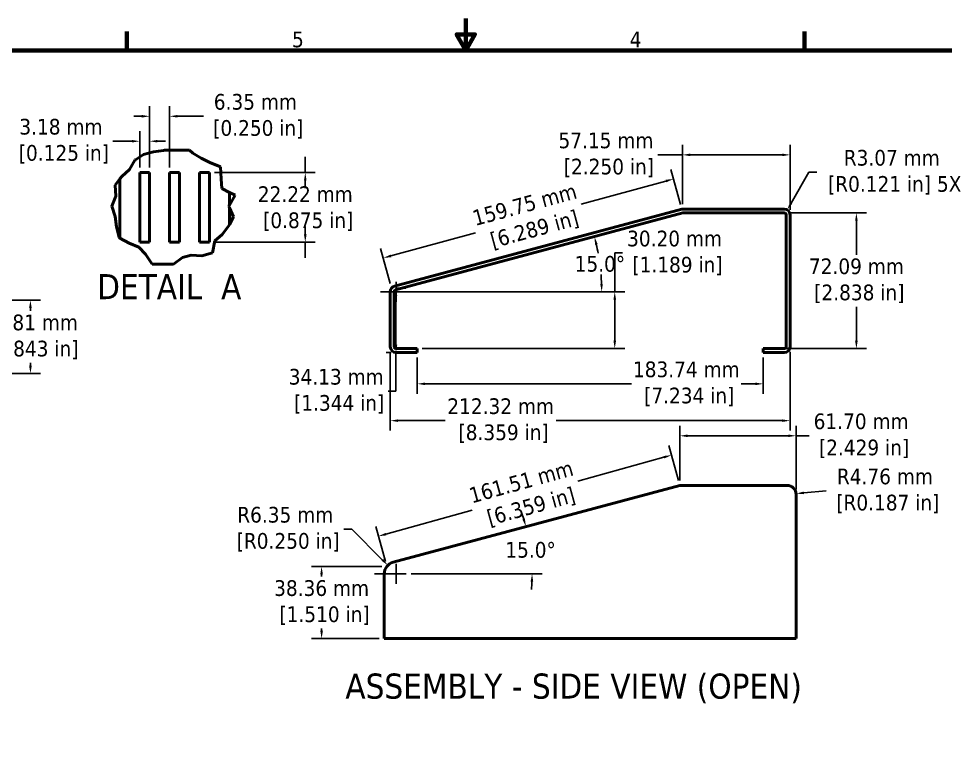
# Model space of a CAD drawing. Header units: millimetres. Extents: x 5 to 1722, y 30 to 1087.
# Drawn here: x 579 to 1169, y 626 to 1087 of the extents above; entities that cross this region are included whole.
import ezdxf

# ---------------------------------------------------------------- set-up
doc = ezdxf.new("R2010")
doc.units = ezdxf.units.MM
doc.header["$LTSCALE"] = 2
for name, color, linetype, lineweight in [('Border (ANSI)', 7, 'Continuous', 70), ('Break Line (ANSI)', 7, 'Continuous', 50), ('Center Mark (ANSI)', 3, 'Continuous', 25), ('Dimension (ANSI)', 7, 'Continuous', 25), ('Symbol (ANSI)', 7, 'Continuous', 25), ('Visible (ANSI)', 7, 'Continuous', 50)]:
    doc.layers.add(name, color=color, linetype=linetype, lineweight=lineweight)
doc.styles.add('Label Text (ANSI)', font='TAHOMA.TTF')
doc.styles.add('Note Text (ANSI)', font='TAHOMA.TTF')
doc.dimstyles.new('Default - mm (ANSI)', dxfattribs={"dimscale": 2, "dimtxt": 5, "dimasz": 2.5, "dimexe": 3.175, "dimexo": 1.6002, "dimgap": 0.8, "dimtad": 0, "dimtih": 1, "dimtoh": 1, "dimrnd": 1e-08, "dimzin": 0, "dimdsep": 46, "dimtxsty": 'Note Text (ANSI)', "dimcen": 0.09, "dimdle": 10, "dimclrd": 256, "dimclre": 256, "dimclrt": 256, "dimadec": 1, "dimazin": 0, "dimtfac": 0.6096, "dimtofl": 0, "dimtmove": 0, "dimatfit": 3, "dimfxl": 0, "dimtolj": 1, "dimtzin": 0, "dimlwd": -1, "dimlwe": -1, "dimarcsym": 0})

# ---------------------------------------------------------------- blocks, each defined once
blk = doc.blocks.new('Borders Default Border')
at = {"layer": 'Border (ANSI)'}
for p, q in [((323.85, 533.4), (323.85, 539.42)), ((539.75, 533.4), (539.75, 539.42))]:
    blk.add_line(p, q, dxfattribs=at)
at = {"layer": 'Border (ANSI)', "flags": 128}
for points in [[(431.8, 543.56), (431.8, 533.4), (428.87, 538.48), (434.73, 538.48), (431.8, 533.4)], [(12.7, 25.4), (12.7, 533.4), (850.9, 533.4), (850.9, 25.4), (12.7, 25.4)]]:
    blk.add_lwpolyline(points, dxfattribs=at)
at = {"layer": 'Border (ANSI)', "char_height": 5, "attachment_point": 7, "style": 'Note Text (ANSI)'}
for s, insert in [('5', (376.45, 534.31)), ('4', (484.06, 534.42))]:
    blk.add_mtext(s, dxfattribs=dict(at, insert=insert))
blk = doc.blocks.new('*D10')
at = {"layer": 'Defpoints', "color": 0}
for p in [(514.22, 907.54), (586.16, 907.54), (545.17, 860.72)]:
    blk.add_point(p, dxfattribs=at)
at = {"layer": 'Dimension (ANSI)'}
for p, q in [((517.42, 907.54), (592.51, 907.54)), ((586.16, 902.54), (586.16, 900.72)), ((586.16, 865.72), (586.16, 867.54)), ((548.37, 860.72), (592.51, 860.72))]:
    blk.add_line(p, q, dxfattribs=at)
for points in [[(585.33, 902.54), (587, 902.54), (586.16, 907.54)], [(585.33, 865.72), (587, 865.72), (586.16, 860.72)]]:
    blk.add_solid(points, dxfattribs=at)
at = {"layer": 'Dimension (ANSI)', "insert": (586.16, 884.13), "char_height": 10, "attachment_point": 5, "style": 'Note Text (ANSI)'}
blk.add_mtext('\\A1;46.81 mm\\P [1.843 in]', dxfattribs=at)
blk = doc.blocks.new('*D11')
at = {"layer": 'Defpoints', "color": 0}
for p in [(816.3, 915.17), (819.15, 915.17), (819.22, 874.21)]:
    blk.add_point(p, dxfattribs=at)
at = {"layer": 'Dimension (ANSI)'}
for p, q in [((819.15, 910.17), (819.15, 879.21)), ((819.5, 915.17), (825.5, 915.17)), ((816.02, 874.21), (812.8, 874.21)), ((819.15, 874.21), (819.15, 849.49)), ((819.15, 849.49), (814.15, 849.49))]:
    blk.add_line(p, q, dxfattribs=at)
for points in [[(818.32, 910.17), (819.99, 910.17), (819.15, 915.17)], [(818.32, 879.21), (819.99, 879.21), (819.15, 874.21)]]:
    blk.add_solid(points, dxfattribs=at)
at = {"layer": 'Dimension (ANSI)', "insert": (781.04, 849.49), "char_height": 10, "attachment_point": 5, "style": 'Note Text (ANSI)'}
blk.add_mtext('\\A1;34.13 mm\\P [1.344 in]', dxfattribs=at)
blk = doc.blocks.new('*D12')
at = {"layer": 'Defpoints', "color": 0}
for p in [(818, 912.92), (958.57, 912.92), (832.68, 876.67)]:
    blk.add_point(p, dxfattribs=at)
at = {"layer": 'Dimension (ANSI)'}
for p, q in [((958.57, 912.92), (958.57, 937.63)), ((958.57, 937.63), (963.57, 937.63)), ((821.2, 912.92), (964.92, 912.92)), ((958.57, 881.67), (958.57, 907.92)), ((835.88, 876.67), (964.92, 876.67))]:
    blk.add_line(p, q, dxfattribs=at)
for points in [[(957.73, 907.92), (959.4, 907.92), (958.57, 912.92)], [(957.73, 881.67), (959.4, 881.67), (958.57, 876.67)]]:
    blk.add_solid(points, dxfattribs=at)
at = {"layer": 'Dimension (ANSI)', "insert": (996.68, 937.63), "char_height": 10, "attachment_point": 5, "style": 'Note Text (ANSI)'}
blk.add_mtext('\\A1;30.20 mm\\P [1.189 in]', dxfattribs=at)
blk = doc.blocks.new('*D13')
at = {"layer": 'Defpoints', "color": 0}
for p in [(1001.91, 963.14), (949.73, 924.75), (814.51, 912.92), (825.57, 912.92)]:
    blk.add_point(p, dxfattribs=at)
at = {"layer": 'Dimension (ANSI)'}
blk.add_line((828.77, 912.92), (956.6, 912.92), dxfattribs=at)
for start, end in [(10.40851, 12.89023), (2.11063, 4.61167)]:
    blk.add_arc((814.51, 912.92), 135.74, start, end, dxfattribs=at)
for points in [[(946.02, 943), (947.64, 943.4), (945.62, 948.05)], [(950.99, 917.93), (949.33, 917.9), (950.25, 912.92)]]:
    blk.add_solid(points, dxfattribs=at)
at = {"layer": 'Dimension (ANSI)', "insert": (949.09, 930.64), "char_height": 10, "attachment_point": 5, "style": 'Note Text (ANSI)'}
blk.add_mtext('\\A1;15.0°', dxfattribs=at)
blk = doc.blocks.new('*D14')
at = {"layer": 'Defpoints', "color": 0}
for p in [(832.68, 874.21), (1053.17, 874.21), (1053.17, 854.21)]:
    blk.add_point(p, dxfattribs=at)
at = {"layer": 'Dimension (ANSI)'}
for p, q in [((832.68, 871.01), (832.68, 847.86)), ((1053.17, 871.01), (1053.17, 847.86)), ((837.68, 854.21), (969.19, 854.21)), ((1048.17, 854.21), (1039.12, 854.21))]:
    blk.add_line(p, q, dxfattribs=at)
for points in [[(837.68, 855.04), (837.68, 853.37), (832.68, 854.21)], [(1048.17, 855.04), (1048.17, 853.37), (1053.17, 854.21)]]:
    blk.add_solid(points, dxfattribs=at)
at = {"layer": 'Dimension (ANSI)', "insert": (1004.16, 854.21), "char_height": 10, "attachment_point": 5, "style": 'Note Text (ANSI)'}
blk.add_mtext('\\A1;183.74 mm\\P [7.234 in]', dxfattribs=at)
blk = doc.blocks.new('*D15')
at = {"layer": 'Defpoints', "color": 0}
for p in [(815.53, 877.89), (1070.32, 877.89), (1070.32, 830.73)]:
    blk.add_point(p, dxfattribs=at)
at = {"layer": 'Dimension (ANSI)'}
for p, q in [((815.53, 874.69), (815.53, 824.38)), ((1070.32, 874.69), (1070.32, 824.38)), ((820.53, 830.73), (850.5, 830.73)), ((1065.32, 830.73), (921.22, 830.73))]:
    blk.add_line(p, q, dxfattribs=at)
for points in [[(820.53, 831.56), (820.53, 829.89), (815.53, 830.73)], [(1065.32, 831.56), (1065.32, 829.89), (1070.32, 830.73)]]:
    blk.add_solid(points, dxfattribs=at)
at = {"layer": 'Dimension (ANSI)', "insert": (885.86, 830.73), "char_height": 10, "attachment_point": 5, "style": 'Note Text (ANSI)'}
blk.add_mtext('\\A1;212.32 mm\\P [8.359 in]', dxfattribs=at)
blk = doc.blocks.new('*D16')
at = {"layer": 'Defpoints', "color": 0}
for p in [(996.01, 984.82), (1001.27, 965.52), (816.3, 915.17)]:
    blk.add_point(p, dxfattribs=at)
at = {"layer": 'Dimension (ANSI)'}
for p, q in [((1000.43, 968.61), (994.35, 990.94)), ((991.19, 983.5), (937.26, 968.82)), ((815.87, 935.78), (869.79, 950.46)), ((815.46, 918.25), (809.37, 940.59))]:
    blk.add_line(p, q, dxfattribs=at)
for points in [[(990.97, 984.31), (991.41, 982.7), (996.01, 984.82)], [(815.65, 936.58), (816.09, 934.97), (811.04, 934.46)]]:
    blk.add_solid(points, dxfattribs=at)
at = {"layer": 'Dimension (ANSI)', "insert": (903.53, 959.64), "char_height": 10, "attachment_point": 5, "rotation": 15.22864, "style": 'Note Text (ANSI)'}
blk.add_mtext('\\A1;159.75 mm\\P [6.289 in]', dxfattribs=at)
blk = doc.blocks.new('*D17')
at = {"layer": 'Defpoints', "color": 0}
for p in [(1001.74, 1000.19), (1001.74, 965.61), (1070.32, 961.96)]:
    blk.add_point(p, dxfattribs=at)
at = {"layer": 'Dimension (ANSI)'}
for p, q in [((1001.74, 968.81), (1001.74, 1006.54)), ((1070.32, 965.16), (1070.32, 1006.54)), ((1001.74, 1000.19), (986.07, 1000.19)), ((1065.32, 1000.19), (1006.74, 1000.19))]:
    blk.add_line(p, q, dxfattribs=at)
for points in [[(1006.74, 1001.02), (1006.74, 999.35), (1001.74, 1000.19)], [(1065.32, 1001.02), (1065.32, 999.35), (1070.32, 1000.19)]]:
    blk.add_solid(points, dxfattribs=at)
at = {"layer": 'Dimension (ANSI)', "insert": (952.96, 1000.19), "char_height": 10, "attachment_point": 5, "style": 'Note Text (ANSI)'}
blk.add_mtext('\\A1;57.15 mm\\P [2.250 in]', dxfattribs=at)
blk = doc.blocks.new('*D18')
at = {"layer": 'Defpoints', "color": 0}
for p in [(1066.63, 963.18), (1112.57, 963.18), (1059.9, 876.67)]:
    blk.add_point(p, dxfattribs=at)
at = {"layer": 'Dimension (ANSI)'}
for p, q in [((1069.83, 963.18), (1118.92, 963.18)), ((1112.57, 958.18), (1112.57, 936.5)), ((1112.57, 881.67), (1112.57, 903.35)), ((1063.1, 876.67), (1118.92, 876.67))]:
    blk.add_line(p, q, dxfattribs=at)
for points in [[(1111.74, 958.18), (1113.41, 958.18), (1112.57, 963.18)], [(1111.74, 881.67), (1113.41, 881.67), (1112.57, 876.67)]]:
    blk.add_solid(points, dxfattribs=at)
at = {"layer": 'Dimension (ANSI)', "insert": (1112.57, 919.93), "char_height": 10, "attachment_point": 5, "style": 'Note Text (ANSI)'}
blk.add_mtext('\\A1;72.09 mm\\P [2.838 in]', dxfattribs=at)
blk = doc.blocks.new('*D19')
at = {"layer": 'Defpoints', "color": 0}
for p in [(771.74, 737.77), (813.28, 737.77), (811.71, 691.74)]:
    blk.add_point(p, dxfattribs=at)
at = {"layer": 'Dimension (ANSI)'}
for p, q in [((810.08, 737.77), (765.39, 737.77)), ((771.74, 732.77), (771.74, 731.34)), ((771.74, 696.74), (771.74, 698.17)), ((808.51, 691.74), (765.39, 691.74))]:
    blk.add_line(p, q, dxfattribs=at)
for points in [[(770.9, 732.77), (772.57, 732.77), (771.74, 737.77)], [(770.9, 696.74), (772.57, 696.74), (771.74, 691.74)]]:
    blk.add_solid(points, dxfattribs=at)
at = {"layer": 'Dimension (ANSI)', "insert": (771.74, 714.75), "char_height": 10, "attachment_point": 5, "style": 'Note Text (ANSI)'}
blk.add_mtext('\\A1;38.36 mm\\P [1.510 in]', dxfattribs=at)
blk = doc.blocks.new('*D20')
at = {"layer": 'Defpoints', "color": 0}
for p in [(994.74, 808.73), (1000.07, 789.46), (813.28, 737.77)]:
    blk.add_point(p, dxfattribs=at)
at = {"layer": 'Dimension (ANSI)'}
for p, q in [((999.22, 792.54), (993.05, 814.85)), ((989.92, 807.4), (935.04, 792.21)), ((812.77, 758.38), (867.65, 773.57)), ((812.43, 740.86), (806.26, 763.17))]:
    blk.add_line(p, q, dxfattribs=at)
for points in [[(989.7, 808.2), (990.14, 806.59), (994.74, 808.73)], [(812.55, 759.18), (812.99, 757.58), (807.95, 757.05)]]:
    blk.add_solid(points, dxfattribs=at)
at = {"layer": 'Dimension (ANSI)', "insert": (901.35, 782.89), "char_height": 10, "attachment_point": 5, "rotation": 15.46615, "style": 'Note Text (ANSI)'}
blk.add_mtext('\\A1;161.51 mm\\P [6.359 in]', dxfattribs=at)
blk = doc.blocks.new('*D21')
at = {"layer": 'Defpoints', "color": 0}
for p in [(1074.11, 821.08), (1000.07, 789.46), (1074.11, 783.74)]:
    blk.add_point(p, dxfattribs=at)
at = {"layer": 'Dimension (ANSI)'}
for p, q in [((1000.07, 792.66), (1000.07, 827.43)), ((1074.11, 786.94), (1074.11, 827.43)), ((1005.07, 821.08), (1069.11, 821.08)), ((1074.11, 821.08), (1082.46, 821.08))]:
    blk.add_line(p, q, dxfattribs=at)
for points in [[(1005.07, 821.92), (1005.07, 820.25), (1000.07, 821.08)], [(1069.11, 821.92), (1069.11, 820.25), (1074.11, 821.08)]]:
    blk.add_solid(points, dxfattribs=at)
at = {"layer": 'Dimension (ANSI)', "insert": (1115.57, 821.08), "char_height": 10, "attachment_point": 5, "style": 'Note Text (ANSI)'}
blk.add_mtext('\\A1;61.70 mm\\P [2.429 in]', dxfattribs=at)
blk = doc.blocks.new('*D22')
at = {"layer": 'Defpoints', "color": 0}
for p in [(1068.47, 965.15), (1066.63, 961.96)]:
    blk.add_point(p, dxfattribs=at)
at = {"layer": 'Dimension (ANSI)'}
for p, q in [((1082.31, 989.11), (1070.97, 969.48)), ((1087.31, 989.11), (1082.31, 989.11))]:
    blk.add_line(p, q, dxfattribs=at)
blk.add_solid([(1070.25, 969.9), (1071.69, 969.07), (1068.47, 965.15)], dxfattribs=at)
at = {"layer": 'Dimension (ANSI)', "insert": (1135.11, 989.11), "char_height": 10, "attachment_point": 5, "style": 'Note Text (ANSI)'}
blk.add_mtext('\\A1;R3.07 mm\\P [R0.121 in] 5X', dxfattribs=at)
blk = doc.blocks.new('*D23')
at = {"layer": 'Defpoints', "color": 0}
for p in [(1068.4, 783.74), (1074.09, 784.24)]:
    blk.add_point(p, dxfattribs=at)
at = {"layer": 'Dimension (ANSI)'}
blk.add_line((1093.35, 785.94), (1079.07, 784.68), dxfattribs=at)
blk.add_solid([(1079, 785.51), (1079.14, 783.85), (1074.09, 784.24)], dxfattribs=at)
at = {"layer": 'Dimension (ANSI)', "insert": (1130.73, 785.94), "char_height": 10, "attachment_point": 5, "style": 'Note Text (ANSI)'}
blk.add_mtext('\\A1;R4.76 mm\\P [R0.187 in]', dxfattribs=at)
blk = doc.blocks.new('*D24')
at = {"layer": 'Defpoints', "color": 0}
for p in [(813.94, 738.52), (819.33, 733.13)]:
    blk.add_point(p, dxfattribs=at)
at = {"layer": 'Dimension (ANSI)'}
for p, q in [((785.94, 761.52), (790.94, 761.52)), ((790.94, 761.52), (810.4, 742.06))]:
    blk.add_line(p, q, dxfattribs=at)
blk.add_solid([(810.99, 742.65), (809.82, 741.47), (813.94, 738.52)], dxfattribs=at)
at = {"layer": 'Dimension (ANSI)', "insert": (748.56, 761.52), "char_height": 10, "attachment_point": 5, "style": 'Note Text (ANSI)'}
blk.add_mtext('\\A1;R6.35 mm\\P [R0.250 in]', dxfattribs=at)
blk = doc.blocks.new('*D25')
at = {"layer": 'Defpoints', "color": 0}
for p in [(1000.07, 789.46), (905.45, 743.24), (789.89, 733.13), (825.68, 733.13)]:
    blk.add_point(p, dxfattribs=at)
at = {"layer": 'Dimension (ANSI)'}
blk.add_line((828.88, 733.13), (912.24, 733.13), dxfattribs=at)
for start, end in [(17.47048, 19.94031), (355.06033, 357.53016)]:
    blk.add_arc((789.89, 733.13), 116, start, end, dxfattribs=at)
for points in [[(901.34, 768.19), (899.74, 767.73), (901.94, 763.16)], [(904.95, 728.15), (906.61, 728.12), (905.89, 733.13)]]:
    blk.add_solid(points, dxfattribs=at)
at = {"layer": 'Dimension (ANSI)', "insert": (904.9, 748.28), "char_height": 10, "attachment_point": 5, "style": 'Note Text (ANSI)'}
blk.add_mtext('\\A1;15.0°', dxfattribs=at)
blk = doc.blocks.new('*D45')
at = {"layer": 'Defpoints', "color": 0}
for p in [(700.25, 988.91), (700.25, 944.46), (761.33, 944.46)]:
    blk.add_point(p, dxfattribs=at)
at = {"layer": 'Dimension (ANSI)'}
for p, q in [((761.33, 993.91), (761.33, 998.91)), ((761.33, 988.91), (761.33, 993.91)), ((703.45, 988.91), (767.68, 988.91)), ((761.33, 983.91), (761.33, 978.91)), ((761.33, 949.46), (761.33, 954.46)), ((703.45, 944.46), (767.68, 944.46)), ((761.33, 944.46), (761.33, 939.46)), ((761.33, 939.46), (761.33, 934.46))]:
    blk.add_line(p, q, dxfattribs=at)
for points in [[(760.5, 983.91), (762.17, 983.91), (761.33, 988.91)], [(760.5, 949.46), (762.17, 949.46), (761.33, 944.46)]]:
    blk.add_solid(points, dxfattribs=at)
at = {"layer": 'Dimension (ANSI)', "insert": (761.33, 965.93), "char_height": 10, "attachment_point": 5, "style": 'Note Text (ANSI)'}
blk.add_mtext('\\A1;22.22 mm\\P [0.875 in]', dxfattribs=at)
blk = doc.blocks.new('*D46')
at = {"layer": 'Defpoints', "color": 0}
for p in [(655.8, 1008.91), (655.8, 988.91), (662.15, 988.91)]:
    blk.add_point(p, dxfattribs=at)
at = {"layer": 'Dimension (ANSI)'}
for p, q in [((655.8, 992.11), (655.8, 1015.26)), ((662.15, 992.11), (662.15, 1015.26)), ((650.8, 1008.91), (638.71, 1008.91)), ((667.15, 1008.91), (672.15, 1008.91))]:
    blk.add_line(p, q, dxfattribs=at)
for points in [[(650.8, 1009.74), (650.8, 1008.07), (655.8, 1008.91)], [(667.15, 1009.74), (667.15, 1008.07), (662.15, 1008.91)]]:
    blk.add_solid(points, dxfattribs=at)
at = {"layer": 'Dimension (ANSI)', "insert": (605.6, 1008.91), "char_height": 10, "attachment_point": 5, "style": 'Note Text (ANSI)'}
blk.add_mtext('\\A1;3.18 mm\\P [0.125 in]', dxfattribs=at)
blk = doc.blocks.new('*D47')
at = {"layer": 'Defpoints', "color": 0}
for p in [(662.15, 1024.8), (662.15, 988.91), (674.85, 988.91)]:
    blk.add_point(p, dxfattribs=at)
at = {"layer": 'Dimension (ANSI)'}
for p, q in [((662.15, 992.11), (662.15, 1031.15)), ((674.85, 992.11), (674.85, 1031.15)), ((657.15, 1024.8), (652.15, 1024.8)), ((679.85, 1024.8), (696.41, 1024.8))]:
    blk.add_line(p, q, dxfattribs=at)
for points in [[(657.15, 1025.63), (657.15, 1023.97), (662.15, 1024.8)], [(679.85, 1025.63), (679.85, 1023.97), (674.85, 1024.8)]]:
    blk.add_solid(points, dxfattribs=at)
at = {"layer": 'Dimension (ANSI)', "insert": (729.52, 1024.8), "char_height": 10, "attachment_point": 5, "style": 'Note Text (ANSI)'}
blk.add_mtext('\\A1;6.35 mm\\P [0.250 in]', dxfattribs=at)

msp = doc.modelspace()

# ---------------------------------------------------------------- linework, layer by layer
at = {"layer": 'Break Line (ANSI)'}
for p, q in [((658.262, 1000.381), (653.117, 997.087)), ((664.68, 1002.048), (658.262, 1000.381)), ((671.015, 1002.927), (664.68, 1002.048)), ((671.561, 1003.233), (671.015, 1002.927)), ((689.579, 1001.281), (687.575, 1003.233)), ((694.985, 998.145), (689.579, 1001.281)), ((649.303, 990.926), (652.657, 996.792)), ((652.657, 996.792), (653.117, 997.087)), ((697.017, 997.087), (694.985, 998.145)), ((697.017, 997.087), (700.574, 995.233)), ((700.574, 995.233), (707.246, 992.614)), ((707.246, 992.614), (707.629, 984.988)), ((644.33, 986.478), (649.303, 990.926)), ((640.203, 980.951), (643.103, 984.835)), ((640.541, 973.936), (640.203, 980.951)), ((643.103, 984.835), (644.33, 986.478)), ((707.629, 984.988), (708.163, 978.704)), ((708.163, 978.704), (712.953, 976.264)), ((712.953, 976.264), (716.617, 974.398)), ((637.972, 967.46), (640.541, 973.936)), ((716.617, 974.398), (712.953, 968.211)), ((640.226, 960.928), (637.972, 967.46)), ((712.953, 968.211), (712.508, 967.46)), ((712.508, 967.46), (712.953, 966.488)), ((712.953, 966.488), (715.6, 960.701)), ((641.078, 954.288), (640.226, 960.928)), ((715.6, 960.701), (712.953, 955.874)), ((642.619, 947.455), (641.078, 954.288)), ((712.312, 954.705), (708.39, 949.492)), ((712.953, 955.874), (712.312, 954.705)), ((643.103, 947.185), (642.619, 947.455)), ((649.115, 943.836), (643.103, 947.185)), ((703.623, 945.347), (702.173, 937.781)), ((708.39, 949.492), (703.623, 945.347)), ((655.28, 941.254), (649.115, 943.836)), ((659.58, 936.821), (655.28, 941.254)), ((663.828, 930.529), (659.58, 936.821)), ((683.023, 934.827), (677.269, 930.548)), ((688.613, 936.293), (683.023, 934.827)), ((695.494, 935.894), (688.613, 936.293)), ((702.173, 937.781), (695.494, 935.894)), ((670.765, 930.574), (663.828, 930.529)), ((677.269, 930.548), (670.765, 930.574))]:
    msp.add_line(p, q, dxfattribs=at)
at = {"layer": 'Center Mark (ANSI)', "linetype": 'Continuous'}
for p, q in [((819.222, 919.27), (819.222, 906.57)), ((825.572, 912.92), (809.184, 912.92)), ((819.328, 739.484), (819.328, 726.784)), ((825.678, 733.134), (805.358, 733.134))]:
    msp.add_line(p, q, dxfattribs=at)
at = {"layer": 'Visible (ANSI)'}
for p, q in [((687.575, 1003.233), (671.561, 1003.233)), ((655.803, 988.908), (655.803, 944.458)), ((662.153, 988.908), (655.803, 988.908)), ((662.153, 944.458), (662.153, 988.908)), ((674.853, 988.908), (674.853, 944.458)), ((681.203, 988.908), (674.853, 988.908)), ((681.203, 944.458), (681.203, 988.908)), ((693.903, 988.908), (693.903, 944.458)), ((700.253, 988.908), (693.903, 988.908)), ((700.253, 944.458), (700.253, 988.908)), ((643.103, 947.185), (643.103, 984.835)), ((712.953, 976.264), (712.953, 968.211)), ((712.953, 966.488), (712.953, 955.874)), ((1001.267, 965.52), (818.267, 916.482)), ((1001.906, 963.135), (818.906, 914.098)), ((1066.628, 965.646), (1002.222, 965.646)), ((1066.628, 963.177), (1002.222, 963.177)), ((1067.847, 877.894), (1067.847, 961.958)), ((1070.316, 877.894), (1070.316, 961.958)), ((655.803, 944.458), (662.153, 944.458)), ((674.853, 944.458), (681.203, 944.458)), ((693.903, 944.458), (700.253, 944.458)), ((815.534, 912.92), (815.534, 877.894)), ((818.002, 912.92), (818.002, 877.894)), ((819.222, 876.675), (832.679, 876.675)), ((832.679, 876.675), (832.679, 874.206)), ((1053.171, 876.675), (1053.171, 874.206)), ((1053.171, 876.675), (1066.628, 876.675)), ((819.222, 874.206), (832.679, 874.206)), ((1053.171, 874.206), (1066.628, 874.206)), ((1000.075, 789.456), (817.356, 740.494)), ((1068.396, 789.456), (1000.075, 789.456)), ((1074.111, 783.741), (1074.111, 695.425)), ((811.708, 733.134), (811.708, 695.425)), ((811.708, 695.425), (811.708, 691.737)), ((1074.111, 691.737), (811.708, 691.737)), ((1074.111, 695.425), (1074.111, 691.737))]:
    msp.add_line(p, q, dxfattribs=at)
for centre, radius, start, end in [((1002.222, 961.958), 3.688, 90, 105.000861), ((1002.222, 961.958), 1.219, 90, 105.000861), ((1066.628, 961.958), 3.688, 0, 90), ((1066.628, 961.958), 1.219, 0, 90), ((819.222, 912.92), 3.688, 105.000861, 180), ((819.222, 912.92), 1.219, 105.000861, 180), ((819.222, 877.894), 3.688, 180, 270), ((819.222, 877.894), 1.219, 180, 270), ((1066.628, 877.894), 1.219, 270, 0), ((1066.628, 877.894), 3.688, 270, 0), ((1068.396, 783.741), 5.715, 0, 90), ((819.328, 733.134), 7.62, 105.00064, 180)]:
    msp.add_arc(centre, radius, start, end, dxfattribs=at)

# ---------------------------------------------------------------- block references
at = {"xscale": 2, "yscale": 2, "zscale": 2}
msp.add_blockref('Borders Default Border', (0, 0), dxfattribs=at)

# ---------------------------------------------------------------- texts
at = {"layer": 'Symbol (ANSI)', "char_height": 16, "attachment_point": 7, "style": 'Label Text (ANSI)'}
for s, insert in [('DETAIL  A', (628.706, 908.189)), ('ASSEMBLY - SIDE VIEW (OPEN)', (786.87, 650.602))]:
    msp.add_mtext(s, dxfattribs=dict(at, insert=insert))

# ---------------------------------------------------------------- dimensions: what is measured, and where the dimension line sits
at = {"layer": 'Dimension (ANSI)'}
for base, p1, p2, angle, override, picture, middle in [((662.153, 1024.8), (674.853, 988.908), (662.153, 988.908), 180, {"dimtih": 0, "dimtoh": 0, "dimdec": 2, "dimlfac": 0.5, "dimpost": ' mm\\X', "dimtp": 0, "dimtm": 0, "dimtdec": 2, "dimatfit": 2}, '*D47', (729.519, 1024.8)), ((655.803114925, 1008.907855081), (662.153114925, 988.907855081), (655.803114925, 988.907855081), 180, {"dimtih": 0, "dimtoh": 0, "dimdec": 2, "dimlfac": 0.5, "dimpost": ' mm\\X', "dimtp": 0, "dimtm": 0, "dimtdec": 2, "dimatfit": 2}, '*D46', (605.60256259, 1008.907855081)), ((1001.74, 1000.187), (1070.316, 961.958), (1001.74, 965.614), 180, {"dimtih": 0, "dimtoh": 0, "dimdec": 2, "dimlfac": 0.833333, "dimpost": ' mm\\X', "dimtp": 0, "dimtm": 0, "dimtdec": 2, "dimatfit": 2}, '*D17', (952.961, 1000.187)), ((761.334061845, 944.457855081), (700.253114925, 988.907855081), (700.253114925, 944.457855081), 90, {"dimdec": 2, "dimlfac": 0.5, "dimpost": ' mm\\X', "dimtp": 0, "dimtm": 0, "dimtdec": 2, "dimatfit": 2}, '*D45', (761.334061845, 965.93225972)), ((996.013, 984.818), (816.296, 915.165), (1001.267, 965.52), 195.22864, {"dimtih": 0, "dimtoh": 0, "dimdec": 2, "dimlfac": 0.833333, "dimpost": ' mm\\X', "dimtp": 0, "dimtm": 0, "dimtdec": 2, "dimatfit": 2}, '*D16', (903.528, 959.64)), ((958.568, 912.92), (832.679, 876.675), (818.002, 912.92), 270, {"dimdec": 2, "dimlfac": 0.833333, "dimpost": ' mm\\X', "dimtp": 0, "dimtm": 0, "dimtdec": 2, "dimatfit": 2}, '*D12', (996.679, 937.632)), ((1112.5736, 963.1769), (1059.8994, 876.6746), (1066.6278, 963.1769), 90, {"dimdec": 2, "dimlfac": 0.833333, "dimpost": ' mm\\X', "dimtp": 0, "dimtm": 0, "dimtdec": 2, "dimatfit": 2}, '*D18', (1112.5736, 919.9257)), ((586.165, 907.537), (545.173, 860.724), (514.216, 907.537), 90, {"dimdec": 2, "dimpost": ' mm\\X', "dimtp": 0, "dimtm": 0, "dimtdec": 2, "dimatfit": 2}, '*D10', (586.165, 884.131)), ((819.154, 915.165), (819.222, 874.206), (816.296, 915.165), 90, {"dimdec": 2, "dimlfac": 0.833333, "dimpost": ' mm\\X', "dimtp": 0, "dimtm": 0, "dimtdec": 2, "dimatfit": 2}, '*D11', (781.043, 849.494)), ((1053.171, 854.206), (832.679, 874.206), (1053.171, 874.206), 180, {"dimtih": 0, "dimtoh": 0, "dimdec": 2, "dimlfac": 0.833333, "dimpost": ' mm\\X', "dimtp": 0, "dimtm": 0, "dimtdec": 2, "dimatfit": 2}, '*D14', (1004.157, 854.206)), ((1070.316, 830.728), (815.534, 877.894), (1070.316, 877.894), 180, {"dimtih": 0, "dimtoh": 0, "dimdec": 2, "dimlfac": 0.833333, "dimpost": ' mm\\X', "dimtp": 0, "dimtm": 0, "dimtdec": 2, "dimatfit": 2}, '*D15', (885.858, 830.728)), ((1074.111, 821.082), (1000.075, 789.456), (1074.111, 783.741), 180, {"dimtih": 0, "dimtoh": 0, "dimdec": 2, "dimlfac": 0.833333, "dimpost": ' mm\\X', "dimtp": 0, "dimtm": 0, "dimtdec": 2, "dimatfit": 2}, '*D21', (1115.571, 821.082)), ((994.741, 808.731), (813.283, 737.773), (1000.075, 789.456), 195.466148, {"dimtih": 0, "dimtoh": 0, "dimdec": 2, "dimlfac": 0.833333, "dimpost": ' mm\\X', "dimtp": 0, "dimtm": 0, "dimtdec": 2, "dimatfit": 2}, '*D20', (901.345, 782.89)), ((771.736, 737.773), (811.708, 691.737), (813.283, 737.773), 90, {"dimdec": 2, "dimlfac": 0.833333, "dimpost": ' mm\\X', "dimtp": 0, "dimtm": 0, "dimtdec": 2, "dimatfit": 2}, '*D19', (771.736, 714.755))]:
    dim = msp.add_linear_dim(base=base, p1=p1, p2=p2, angle=angle, dimstyle='Default - mm (ANSI)', override=override, dxfattribs=at)
    dim.commit()
    dim.dimension.update_dxf_attribs({"geometry": picture, "text_midpoint": middle, "dimtype": 160})
dim = msp.add_radius_dim(center=(1066.628, 961.958), mpoint=(1068.472, 965.152), text='<> 5X', dimstyle='Default - mm (ANSI)', override={"dimdec": 2, "dimlfac": 0.833333, "dimpost": ' mm\\X', "dimcen": 0, "dimtp": 0, "dimtm": 0, "dimtdec": 2}, dxfattribs=at)
dim.commit()
dim.dimension.update_dxf_attribs({"geometry": '*D22', "text_midpoint": (1135.111, 989.112), "dimtype": 164})
for base, center, p1, p2, picture, middle in [((949.734, 924.751), (814.511, 912.92), (825.572, 912.92), (1001.906, 963.135), '*D13', (949.089, 930.639)), ((905.447, 743.244), (789.888, 733.134), (825.678, 733.134), (1000.075, 789.456), '*D25', (904.896, 748.276))]:
    dim = msp.add_angular_dim_3p(base=base, center=center, p1=p1, p2=p2, dimstyle='Default - mm (ANSI)', override={"dimpost": '\\X', "dimse2": 1, "dimadec": 1, "dimtp": 0, "dimtm": 0, "dimtdec": 0}, dxfattribs=at)
    dim.commit()
    dim.dimension.update_dxf_attribs({"geometry": picture, "text_midpoint": middle, "dimtype": 165})
for center, mpoint, picture, middle in [((1068.396, 783.741), (1074.089, 784.243), '*D23', (1093.347, 785.944)), ((819.328, 733.134), (813.94, 738.522), '*D24', (748.564, 761.519))]:
    dim = msp.add_radius_dim(center=center, mpoint=mpoint, dimstyle='Default - mm (ANSI)', override={"dimdec": 2, "dimlfac": 0.833333, "dimpost": ' mm\\X', "dimcen": 0, "dimtp": 0, "dimtm": 0, "dimtdec": 2}, dxfattribs=at)
    dim.commit()
    dim.dimension.update_dxf_attribs({"geometry": picture, "text_midpoint": middle, "dimtype": 164})

doc.saveas('drawing.dxf')
